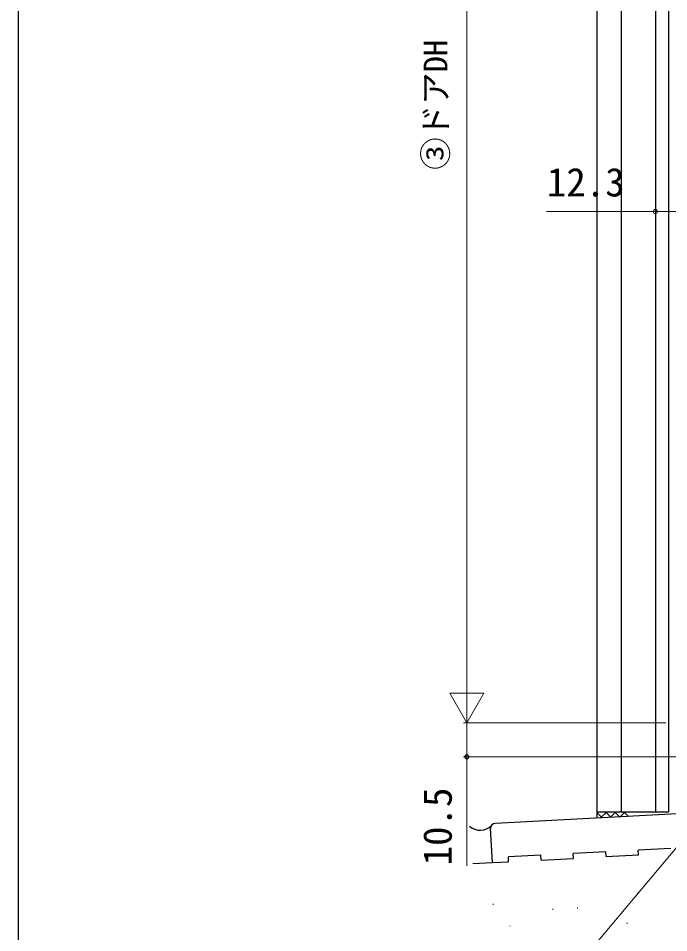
# Model space of a CAD drawing. Units: millimetres, scale not verified. Extents: x -525 to 525, y -783 to 779.
# Drawn here: x -525 to -324.9, y -245.9 to 35.3 of the extents above; entities that cross this region are included whole.
import ezdxf
from ezdxf.enums import TextEntityAlignment as Align

# ---------------------------------------------------------------- set-up
doc = ezdxf.new("R2010")
doc.units = ezdxf.units.MM
doc.header["$LTSCALE"] = 4
for name, color, linetype in [('0-5_YKK_12', 2, 'Continuous'), ('0-8_YKK_ZWAK', 7, 'Continuous'), ('0-9_YSS_K', 3, 'Continuous'), ('0-A_YSS_KE', 3, 'Continuous')]:
    doc.layers.add(name, color=color, linetype=linetype)
doc.layers.add('0-7_YKK_D', color=6, linetype='Continuous', lineweight=18)
doc.styles.add('ＭＳ ゴシック', font='')
doc.styles.get('ＭＳ ゴシック').set_extended_font_data('MS Gothic')

msp = doc.modelspace()

# ---------------------------------------------------------------- linework, layer by layer
at = {"layer": '0-5_YKK_12'}
for p, q in [((-347, 58.148), (-347, -208.8)), ((-339.505, 58.148), (-339.505, -208.8)), ((-329, 58.148), (-329, -208.8)), ((-325, 58.148), (-325, -208.8)), ((-325, -208.8), (-347, -208.8))]:
    msp.add_line(p, q, dxfattribs=at)
at = {"layer": '0-7_YKK_D'}
for p, q in [((-387, -170.8), (-387, 204.2)), ((-329, 34.255), (-329, -25.102)), ((-387, -181.3), (-387, -163.113)), ((-387, -181.3), (-392.25, -172.207)), ((-381.75, -172.207), (-392.25, -172.207)), ((-387, -181.3), (-381.75, -172.207)), ((-325.8, -181.3), (-388, -181.3)), ((-325.8, -181.3), (-388, -181.3)), ((-255.9, -191.8), (-388, -191.8))]:
    msp.add_line(p, q, dxfattribs=at)
for points in [[(-316.7, -24.102), (-329, -24.102), (-362.55, -24.102)], [(-387, -181.3), (-387, -191.8), (-387, -225.35)], [(-304.105, -197.8), (-305.744, -199.753), (-371.802, -278.478), (-444.033, -278.478)]]:
    msp.add_lwpolyline(points, dxfattribs=at)
for centre in [(-329, -24.102), (-387, -191.8)]:
    msp.add_circle(centre, 0.637, dxfattribs=at)
at = {"layer": '0-8_YKK_ZWAK'}
msp.add_line((-525, 747.2), (-525, -782.8), dxfattribs=at)
at = {"layer": '0-9_YSS_K'}
for p, q in [((-347.001, -208.8), (-347.001, -210.634)), ((-345.352, -210.548), (-347.001, -208.899)), ((-345.848, -210.574), (-344.074, -208.8)), ((-342.664, -210.407), (-344.271, -208.8)), ((-342.863, -210.417), (-341.245, -208.8)), ((-339.93, -210.313), (-341.443, -208.8)), ((-339.93, -210.313), (-338.417, -208.8)), ((-337.289, -210.125), (-338.614, -208.8)), ((-354.166, -223.026), (-354.244, -221.528)), ((-344.18, -222.503), (-334.193, -221.98)), ((-324.286, -219.958), (-334.272, -220.482)), ((-334.193, -221.98), (-334.272, -220.482)), ((-385.123, -224.649), (-379.132, -224.335)), ((-379.132, -224.335), (-374.139, -224.073)), ((-374.139, -224.073), (-374.217, -222.575)), ((-364.152, -223.55), (-354.166, -223.026)), ((-334.651, -233.715), (-334.451, -233.715)), ((-379.012, -237.1), (-378.812, -237.1)), ((-360.649, -238.661), (-360.449, -238.661)), ((-353.034, -238.199), (-352.834, -238.199)), ((-373.829, -243.813), (-373.629, -243.813)), ((-337.803, -242.93), (-337.603, -242.93))]:
    msp.add_line(p, q, dxfattribs=at)
for points in [[(-364.152, -223.55), (-364.231, -222.052), (-374.217, -222.575)], [(-344.18, -222.503), (-344.258, -221.005), (-354.244, -221.528)]]:
    msp.add_lwpolyline(points, dxfattribs=at)
msp.add_arc((-382.905, -209.496), 4.881, 228.06649, 315.93975, dxfattribs=at)
at = {"layer": '0-A_YSS_KE'}
for p, q in [((-281.397, -207.196), (-378.262, -212.273)), ((-379.132, -224.335), (-379.681, -213.849))]:
    msp.add_line(p, q, dxfattribs=at)
msp.add_arc((-378.183, -213.771), 1.5, 93, 183, dxfattribs=at)

# ---------------------------------------------------------------- texts
at = {"layer": '0-7_YKK_D', "style": 'ＭＳ ゴシック'}
for s, height, p in [('③ドアDH', 7.331, (-390.761, -11.283)), ('10.5', 8.798, (-389, -225.191))]:
    msp.add_text(s, height=height, rotation=90, dxfattribs=at).set_placement(p, align=Align.BOTTOM_LEFT)
msp.add_text('12.3', height=8.798, dxfattribs=at).set_placement((-362.391, -22.102), align=Align.BOTTOM_LEFT)

doc.saveas('drawing.dxf')
